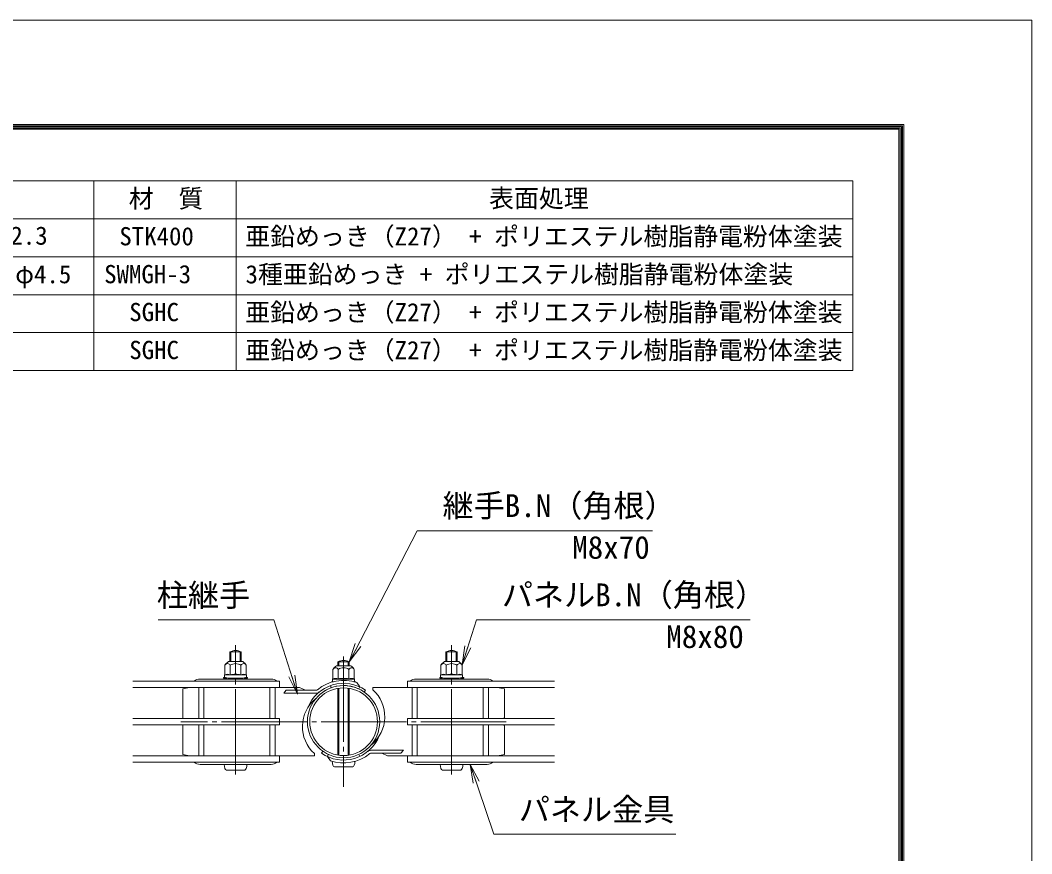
# Model space of a CAD drawing. Units: millimetres, scale not verified. Extents: x -4200 to 4200, y -2970 to 2970.
# Drawn here: x 2067 to 4200, y 1212 to 2970 of the extents above; entities that cross this region are included whole.
import ezdxf
from ezdxf.enums import TextEntityAlignment as Align

# ---------------------------------------------------------------- set-up
doc = ezdxf.new("R2010")
doc.units = ezdxf.units.MM
doc.header["$LTSCALE"] = 10
doc.linetypes.add('LONG_CHAIN', pattern=[21, 18, -1, 1, -1])
for name, color, linetype, lineweight in [('0-3_0', 7, 'Continuous', 9), ('0-6_D-MTR-FRAM', 7, 'Continuous', 9), ('0-7_D-STR1', 1, 'Continuous', 9), ('0-9_D-BMK', 2, 'LONG_CHAIN', 9), ('0-A_D-STR2', 7, 'Continuous', 9), ('0-B_D-STR3', 3, 'Continuous', 9), ('0-D_D-STR-TXT', 7, 'Continuous', 9), ('0-E_D-TTL', 7, 'Continuous', 9)]:
    doc.layers.add(name, color=color, linetype=linetype, lineweight=lineweight)
doc.layers.add('0-5_D-MTR-TXT', color=7, linetype='Continuous')
doc.styles.add('ＭＳ ゴシック', font='')
doc.styles.get('ＭＳ ゴシック').set_extended_font_data('MS Gothic')

# ---------------------------------------------------------------- blocks, each defined once
blk = doc.blocks.new('_Open')
at = {"layer": '0-3_0'}
blk.add_line((-10, 1.667), (0, 0), dxfattribs=at)
blk.add_lwpolyline([(-10, -1.667), (0, 0), (-10, 0)], dxfattribs=at)

msp = doc.modelspace()

# ---------------------------------------------------------------- linework, layer by layer
at = {"layer": '0-6_D-MTR-FRAM'}
for p, q in [((1172.39, 2631.05), (3822.39, 2631.05)), ((2222.39, 2631.05), (2222.39, 2231.05)), ((2522.39, 2631.05), (2522.39, 2231.05)), ((3822.39, 2631.05), (3822.39, 2231.05)), ((1172.39, 2551.05), (3822.39, 2551.05)), ((1172.39, 2471.05), (3822.39, 2471.05)), ((1172.39, 2391.05), (3822.39, 2391.05)), ((1172.39, 2311.05), (3822.39, 2311.05)), ((1172.39, 2231.05), (3822.39, 2231.05))]:
    msp.add_line(p, q, dxfattribs=at)
at = {"layer": '0-7_D-STR1'}
for radius in [76.2, 71.4]:
    msp.add_circle((2748.9, 1490.36), radius, dxfattribs=at)
at = {"layer": '0-9_D-BMK'}
for p, q in [((2521.15, 1379.04), (2521.15, 1651.66)), ((2976.65, 1379.04), (2976.65, 1651.66)), ((2748.9, 1627.52), (2748.9, 1353.2)), ((3091.8, 1490.36), (2406, 1490.36))]:
    msp.add_line(p, q, dxfattribs=at)
at = {"layer": '0-A_D-STR2'}
for p, q in [((2304.3, 1575.71), (2613.9, 1575.71)), ((2304.3, 1562.21), (2613.9, 1562.21)), ((2443.5, 1497.11), (2443.5, 1562.21)), ((2454.3, 1497.11), (2454.3, 1562.21)), ((2593.5, 1497.11), (2593.5, 1562.21)), ((2604.3, 1497.11), (2604.3, 1562.21)), ((2613.9, 1575.71), (2613.9, 1562.21)), ((3193.5, 1575.71), (2883.9, 1575.71)), ((2883.9, 1575.71), (2883.9, 1562.21)), ((3193.5, 1562.21), (2883.9, 1562.21)), ((2893.5, 1497.11), (2893.5, 1562.21)), ((2904.3, 1497.11), (2904.3, 1562.21)), ((3043.5, 1497.11), (3043.5, 1562.21)), ((3054.3, 1497.11), (3054.3, 1562.21)), ((2304.3, 1483.61), (2613.9, 1483.61)), ((2443.5, 1418.51), (2443.5, 1483.61)), ((2454.3, 1418.51), (2454.3, 1483.61)), ((2593.5, 1418.51), (2593.5, 1483.61)), ((2604.3, 1418.51), (2604.3, 1483.61)), ((3193.5, 1483.61), (2883.9, 1483.61)), ((2893.5, 1418.51), (2893.5, 1483.61)), ((2904.3, 1418.51), (2904.3, 1483.61)), ((3043.5, 1418.51), (3043.5, 1483.61)), ((3054.3, 1418.51), (3054.3, 1483.61)), ((2304.3, 1418.51), (2613.9, 1418.51)), ((2613.9, 1418.51), (2613.9, 1405.01)), ((3193.5, 1418.51), (2883.9, 1418.51)), ((2883.9, 1418.51), (2883.9, 1405.01)), ((2304.3, 1405.01), (2613.9, 1405.01)), ((3193.5, 1405.01), (2883.9, 1405.01))]:
    msp.add_line(p, q, dxfattribs=at)
for points in [[(2304.3, 1497.11), (2613.9, 1497.11), (2613.9, 1483.61)], [(3193.5, 1497.11), (2883.9, 1497.11), (2883.9, 1483.61)]]:
    msp.add_lwpolyline(points, dxfattribs=at)
at = {"layer": '0-B_D-STR3'}
for p, q in [((2509.15, 1616.96), (2509.15, 1637.36)), ((2533.15, 1637.36), (2509.15, 1637.36)), ((2511.19, 1616.96), (2511.19, 1637.36)), ((2531.12, 1616.96), (2531.12, 1637.36)), ((2533.15, 1616.96), (2533.15, 1637.36)), ((2964.65, 1616.96), (2964.65, 1637.36)), ((2964.65, 1637.36), (2988.65, 1637.36)), ((2966.69, 1616.96), (2966.69, 1637.36)), ((2986.62, 1616.96), (2986.62, 1637.36)), ((2988.65, 1616.96), (2988.65, 1637.36)), ((2498.64, 1609.45), (2498.64, 1589.36)), ((2536.15, 1616.96), (2506.15, 1616.96)), ((2509.9, 1609.45), (2509.9, 1589.06)), ((2532.41, 1609.45), (2532.41, 1589.06)), ((2543.67, 1609.45), (2543.67, 1589.36)), ((2726.39, 1600.75), (2726.39, 1580.66)), ((2733.9, 1608.27), (2763.9, 1608.27)), ((2736.9, 1608.27), (2736.9, 1616.36)), ((2736.9, 1616.36), (2760.9, 1616.36)), ((2737.65, 1600.75), (2737.65, 1580.36)), ((2738.94, 1608.27), (2738.94, 1616.36)), ((2758.87, 1608.27), (2758.87, 1616.36)), ((2760.16, 1600.75), (2760.16, 1580.36)), ((2760.9, 1608.27), (2760.9, 1616.36)), ((2771.42, 1600.75), (2771.42, 1580.66)), ((2954.14, 1609.45), (2954.14, 1589.36)), ((2961.65, 1616.96), (2991.65, 1616.96)), ((2965.4, 1609.45), (2965.4, 1589.06)), ((2987.91, 1609.45), (2987.91, 1589.06)), ((2999.17, 1609.45), (2999.17, 1589.36)), ((2596.15, 1580.36), (2446.15, 1580.36)), ((2499.64, 1583.4), (2495.32, 1583.4)), ((2497.88, 1588.86), (2497.88, 1583.93)), ((2521.13, 1589.06), (2497.96, 1589.06)), ((2507.63, 1582.46), (2498.15, 1583.63)), ((2505.62, 1581.86), (2499.64, 1583.4)), ((2499.64, 1581.9), (2505.62, 1580.36)), ((2536.69, 1580.36), (2505.62, 1580.36)), ((2534.63, 1582.46), (2507.63, 1582.46)), ((2509, 1581.86), (2509, 1582.46)), ((2533.3, 1582.46), (2509, 1582.46)), ((2521.13, 1589.06), (2544.31, 1589.06)), ((2533.3, 1581.86), (2533.3, 1582.46)), ((2534.63, 1582.46), (2544.12, 1583.63)), ((2542, 1581.9), (2536.69, 1580.36)), ((2546.32, 1583.4), (2542, 1583.4)), ((2546.32, 1581.9), (2542, 1581.9)), ((2543.65, 1589.36), (2544.16, 1589.22)), ((2544.38, 1588.93), (2544.38, 1583.93)), ((2546.32, 1581.9), (2546.32, 1583.4)), ((2725.65, 1580.23), (2725.65, 1575.23)), ((2748.9, 1580.36), (2725.73, 1580.36)), ((2726.39, 1580.66), (2725.88, 1580.52)), ((2748.9, 1580.36), (2772.08, 1580.36)), ((2772.15, 1580.17), (2772.15, 1575.23)), ((2901.65, 1580.36), (3051.65, 1580.36)), ((2951.49, 1583.4), (2955.81, 1583.4)), ((2951.49, 1581.9), (2951.49, 1583.4)), ((2951.49, 1581.9), (2955.81, 1581.9)), ((2953.42, 1588.93), (2953.42, 1583.93)), ((2976.67, 1589.06), (2953.5, 1589.06)), ((2954.16, 1589.36), (2953.65, 1589.22)), ((2963.17, 1582.46), (2953.69, 1583.63)), ((2955.81, 1581.9), (2961.12, 1580.36)), ((2961.12, 1580.36), (2992.19, 1580.36)), ((2963.17, 1582.46), (2990.17, 1582.46)), ((2964.5, 1581.86), (2964.5, 1582.46)), ((2964.5, 1582.46), (2988.8, 1582.46)), ((2976.67, 1589.06), (2999.85, 1589.06)), ((2988.8, 1581.86), (2988.8, 1582.46)), ((2990.17, 1582.46), (2999.66, 1583.63)), ((2992.19, 1581.86), (2998.17, 1583.4)), ((2998.17, 1581.9), (2992.19, 1580.36)), ((2998.17, 1583.4), (3002.49, 1583.4)), ((2999.92, 1588.86), (2999.92, 1583.93)), ((2424.15, 1562.21), (2409.9, 1559.36)), ((2409.9, 1559.36), (2409.9, 1499.36)), ((2613.9, 1562.36), (2656.17, 1562.36)), ((2656.17, 1562.36), (2668.39, 1556.66)), ((2722.84, 1561.97), (2721.2, 1566.48)), ((2723.4, 1574.67), (2727.33, 1574.67)), ((2723.4, 1573.54), (2723.4, 1574.67)), ((2727.63, 1574.72), (2725.92, 1574.93)), ((2736.9, 1419.98), (2736.9, 1560.75)), ((2738.94, 1419.66), (2738.94, 1561.06)), ((2758.87, 1419.66), (2758.87, 1561.06)), ((2760.9, 1419.98), (2760.9, 1560.75)), ((2770.18, 1574.72), (2771.89, 1574.93)), ((2770.48, 1574.67), (2774.4, 1574.67)), ((2774.4, 1573.54), (2774.4, 1574.67)), ((2776.85, 1572.75), (2783.14, 1563.77)), ((2781.11, 1559.42), (2783.14, 1563.77)), ((2883.9, 1562.36), (2810.56, 1562.36)), ((2810.56, 1557.56), (2810.56, 1562.36)), ((3087.9, 1559.36), (3072.9, 1562.36)), ((3087.9, 1499.36), (3087.9, 1559.36)), ((2622.9, 1550.66), (2627.94, 1556.66)), ((2622.9, 1550.66), (2690.84, 1550.66)), ((2627.94, 1556.66), (2690.84, 1556.66)), ((2792.61, 1552.78), (2795.36, 1556.71)), ((2409.9, 1481.36), (2409.9, 1421.36)), ((3087.9, 1421.36), (3087.9, 1481.36)), ((2874.9, 1430.06), (2806.97, 1430.06)), ((2874.9, 1430.06), (2869.87, 1424.06)), ((2409.9, 1421.36), (2424.15, 1418.51)), ((2613.9, 1418.36), (2687.25, 1418.36)), ((2687.25, 1423.16), (2687.25, 1418.36)), ((2705.2, 1427.94), (2702.44, 1424.01)), ((2716.7, 1421.3), (2714.67, 1416.95)), ((2720.96, 1407.97), (2714.67, 1416.95)), ((2748.9, 1411.61), (2748.9, 1403.36)), ((2781.11, 1421.3), (2783.14, 1416.95)), ((2869.87, 1424.06), (2806.97, 1424.06)), ((2841.64, 1418.36), (2829.42, 1424.06)), ((2883.9, 1418.36), (2841.64, 1418.36)), ((3073.65, 1418.51), (3087.9, 1421.36)), ((2446.15, 1400.36), (2596.15, 1400.36)), ((2540.65, 1388.36), (2501.65, 1388.36)), ((2729.4, 1394.96), (2768.4, 1394.96)), ((3051.65, 1400.36), (2901.65, 1400.36)), ((2957.15, 1388.36), (2996.15, 1388.36))]:
    msp.add_line(p, q, dxfattribs=at)
for points in [[(2499.64, 1581.9), (2495.32, 1581.9), (2495.32, 1583.4)], [(2542, 1583.4), (2536.69, 1581.86), (2505.62, 1581.86)], [(2955.81, 1583.4), (2961.12, 1581.86), (2992.19, 1581.86)], [(2998.17, 1581.9), (3002.49, 1581.9), (3002.49, 1583.4)]]:
    msp.add_lwpolyline(points, dxfattribs=at)
for centre, radius, start, end in [((2521.15, 1614.86), 25.5, 61.92751, 118.07249), ((2976.65, 1614.86), 25.5, 61.92751, 118.07249), ((2518.92, 1596.64), 24, 122.13463, 147.68315), ((2504.27, 1606.4), 6.4, 28.45309, 151.54691), ((2521.15, 1592.17), 20.62, 90, 123.09348), ((2521.15, 1592.17), 20.62, 56.90652, 90), ((2538.04, 1606.4), 6.4, 28.45309, 151.54691), ((2523.39, 1596.64), 24, 32.31685, 57.86537), ((2746.67, 1587.94), 24, 122.13463, 147.68315), ((2732.02, 1597.7), 6.4, 28.45309, 151.54691), ((2748.9, 1593.86), 25.5, 61.92751, 118.07249), ((2748.9, 1583.48), 20.62, 90, 123.09348), ((2748.9, 1583.48), 20.62, 56.90652, 90), ((2765.79, 1597.7), 6.4, 28.45309, 151.54691), ((2751.14, 1587.94), 24, 32.31685, 57.86537), ((2974.42, 1596.64), 24, 122.13463, 147.68315), ((2959.77, 1606.4), 6.4, 28.45309, 151.54691), ((2976.65, 1592.17), 20.62, 90, 123.09348), ((2976.65, 1592.17), 20.62, 56.90652, 90), ((2993.54, 1606.4), 6.4, 28.45309, 151.54691), ((2978.89, 1596.64), 24, 32.31685, 57.86537), ((2446.15, 1562.36), 18, 90, 132.12642), ((2498.18, 1588.86), 0.3, 112.7756, 180), ((2498.18, 1583.93), 0.3, 180, 263), ((2504.25, 1574.41), 15.97, 69.37322, 112.7756), ((2508.96, 1580.75), 1.71, 88.43661, 139.48652), ((2521.13, 1526.79), 63.57, 90, 100.20031), ((2521.13, 1526.79), 63.57, 79.79969, 90), ((2538.02, 1574.41), 15.97, 67.2244, 110.62678), ((2533.35, 1580.75), 1.71, 40.51163, 91.56155), ((2544.08, 1583.93), 0.3, 277, 360), ((2544.08, 1588.93), 0.3, 360, 75), ((2596.15, 1562.36), 18, 47.87358, 90), ((2725.95, 1580.23), 0.3, 105, 180), ((2732.02, 1565.72), 15.97, 69.37322, 112.7756), ((2748.9, 1518.09), 63.57, 90, 100.20031), ((2748.9, 1518.09), 63.57, 79.79969, 90), ((2765.79, 1565.72), 15.97, 67.2244, 110.62678), ((2771.85, 1580.17), 0.3, 0, 67.2244), ((2901.65, 1562.36), 18, 90, 132.12642), ((2953.72, 1588.93), 0.3, 105, 180), ((2953.72, 1583.93), 0.3, 180, 263), ((2959.79, 1574.41), 15.97, 69.37322, 112.7756), ((2964.46, 1580.75), 1.71, 88.43845, 139.48837), ((2976.67, 1526.79), 63.57, 90, 100.20031), ((2976.67, 1526.79), 63.57, 79.79969, 90), ((2993.56, 1574.41), 15.97, 67.2244, 110.62678), ((2988.85, 1580.75), 1.71, 40.51348, 91.56339), ((2999.62, 1583.93), 0.3, 277, 0), ((2999.62, 1588.86), 0.3, 0, 67.2244), ((3051.65, 1562.36), 18, 47.87358, 90), ((2596.15, 1562.36), 18, 0, 9.56022), ((2748.9, 1490.36), 81, 55, 158.49272), ((2690.84, 1561.46), 4.8, 270, 309.23939), ((2748.9, 1490.36), 87, 71.26406, 129.23939), ((2748.9, 1490.36), 76.2, 55, 136.23107), ((2725.95, 1575.23), 0.3, 180, 263), ((2727.33, 1571.67), 3, 88.4915, 90), ((2770.48, 1571.67), 3, 90, 91.48376), ((2771.85, 1575.23), 0.3, 277, 0), ((2759.57, 1500.94), 76.2, 309.08219, 48), ((2901.65, 1562.36), 18, 170.43978, 180), ((2738.23, 1479.79), 76.2, 129.08219, 228), ((2690.84, 1561.46), 10.8, 270, 309.23939), ((2412.9, 1499.36), 3, 180, 228.59038), ((3084.9, 1499.36), 3, 311.40962, 0), ((2412.9, 1481.36), 3, 131.40962, 180), ((3084.9, 1481.36), 3, 0, 48.59038), ((2748.9, 1490.36), 81, 235, 338.49272), ((2806.97, 1419.26), 10.8, 90, 129.23939), ((2596.15, 1418.36), 18, 350.43978, 0), ((2748.9, 1490.36), 87, 251.26406, 309.23939), ((2806.97, 1419.26), 4.8, 90, 129.23939), ((2901.65, 1418.36), 18, 180, 189.56022), ((2446.15, 1418.36), 18, 227.87358, 270), ((2596.15, 1418.36), 18, 270, 312.12642), ((2901.65, 1418.36), 18, 227.87358, 270), ((3051.65, 1418.36), 18, 270, 312.12642)]:
    msp.add_arc(centre, radius, start, end, dxfattribs=at)
for centre, start_param, end_param in [((2501.65, 1402.76), 1.7382444, 3.1415927), ((2540.65, 1402.76), 3.1415927, 4.5449409), ((2729.4, 1409.36), 1.7556044, 3.1415927), ((2768.4, 1409.36), 3.1415927, 4.5275809), ((2957.15, 1402.76), 1.7382444, 3.1415927), ((2996.15, 1402.76), 3.1415927, 4.5449409)]:
    msp.add_ellipse(centre, major_axis=(0, 14.4), ratio=0.3125, start_param=start_param, end_param=end_param, dxfattribs=at)
at = {"layer": '0-D_D-STR-TXT'}
for points in [[(3400.41, 1893.13), (2904.3, 1893.13), (2761.82, 1618.14)], [(2358.09, 1704.9), (2601.66, 1704.9), (2651.3, 1550.48)], [(3606.1, 1704.9), (3029.39, 1704.9), (2999.29, 1612.12)], [(3449.23, 1252.92), (3065.38, 1252.92), (3016.29, 1398.47)]]:
    msp.add_lwpolyline(points, dxfattribs=at)
at = {"layer": '0-E_D-TTL', "color": 2}
msp.add_lwpolyline([(-4200, 2970), (4200, 2970), (4200, -2970), (-4200, -2970)], close=True, dxfattribs=at)
at = {"layer": '0-E_D-TTL'}
for points in [[(-3930, 2750), (3930, 2750), (3930, -2750), (-3930, -2750)], [(-3927.5, 2747.5), (3927.5, 2747.5), (3927.5, -2747.5), (-3927.5, -2747.5)], [(-3925, 2745), (3925, 2745), (3925, -2745), (-3925, -2745)], [(-3922.5, 2742.5), (3922.5, 2742.5), (3922.5, -2742.5), (-3922.5, -2742.5)], [(-3920, 2740), (3920, 2740), (3920, -2740), (-3920, -2740)]]:
    msp.add_lwpolyline(points, close=True, dxfattribs=at)

# ---------------------------------------------------------------- block references
at = {"layer": '0-D_D-STR-TXT', "xscale": 4, "yscale": 4}
for p, rotation in [((2760.9, 1616.36), 242.61059), ((2998.67, 1610.22), 252.02793), ((2651.91, 1548.58), 287.82107), ((3015.65, 1400.36), 108.63505)]:
    msp.add_blockref('_Open', p, dxfattribs=dict(at, rotation=rotation))

# ---------------------------------------------------------------- texts
at = {"layer": '0-5_D-MTR-TXT', "style": 'ＭＳ ゴシック'}
for s, p in [('材\u3000質', (2295.83, 2563.19)), ('表面処理', (3055.73, 2563.65)), ('亜鉛めっき（Z27） + ポリエステル樹脂静電粉体塗装', (2541.48, 2483.33)), ('φ50.8 x 2.3', (1823.27, 2484.91)), ('STK400', (2276.05, 2483.55)), ('芯線φ4.5 x φ4.5', (1754.43, 2403.55)), ('SWMGH-3', (2244.05, 2403.65)), ('3種亜鉛めっき + ポリエステル樹脂静電粉体塗装', (2542.16, 2403.33)), ('SGHC', (2296.97, 2323.65)), ('亜鉛めっき（Z27） + ポリエステル樹脂静電粉体塗装', (2541.48, 2323.33)), ('SGHC', (2296.97, 2243.65)), ('亜鉛めっき（Z27） + ポリエステル樹脂静電粉体塗装', (2541.48, 2243.33))]:
    msp.add_text(s, height=38.49, dxfattribs=at).set_placement(p, align=Align.BOTTOM_LEFT)
at = {"layer": '0-D_D-STR-TXT', "style": 'ＭＳ ゴシック'}
for s, p in [('継手B.N（角根）', (2957.51, 1907.62)), ('M8x70', (3230.94, 1819.59)), ('柱継手', (2355.05, 1718.75)), ('パネルB.N（角根）', (3082.59, 1719.39)), ('M8x80', (3429.28, 1631.35)), ('パネル金具', (3118.33, 1266.77))]:
    msp.add_text(s, height=48.09, dxfattribs=at).set_placement(p, align=Align.BOTTOM_LEFT)

doc.saveas('drawing.dxf')
